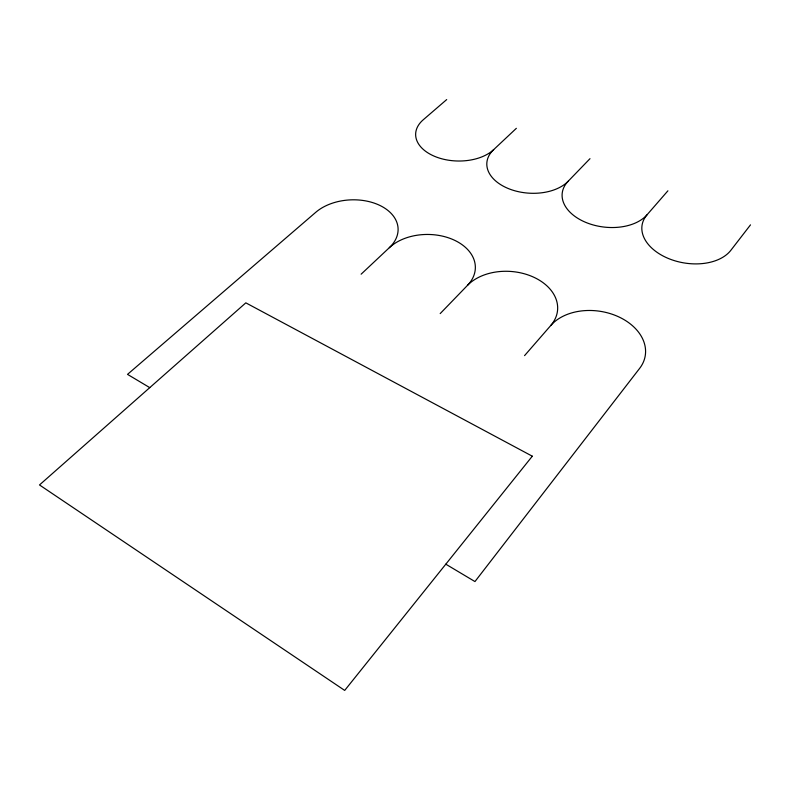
<?xml version="1.0" encoding="UTF-8"?>
<svg xmlns="http://www.w3.org/2000/svg" width="790" height="790" viewBox="0 0 790 790"><rect width="100%" height="100%" fill="white"/><g stroke="black" fill="none" stroke-linecap="round" stroke-linejoin="round"><path stroke-width="1.19" d="M750.5 224.864L730.869 250.282A47.143 30.208 10 0 1 667.856 258.261A47.143 30.208 10 0 1 647.099 214.732L667.906 190.805M524.56 355.628L550.739 325.529A51.281 36.804 8.8 0 1 619.548 317.254A51.281 36.804 8.8 0 1 639.643 368.367L474.958 581.568L445.807 564.179M440.198 313.591L467.463 285.397A49.237 34.75 4.3 0 1 534.633 277.636A49.237 34.75 4.3 0 1 550.739 325.529M516.364 128.316L493.671 149.636A43.707 27.314 3.9 0 0 507.723 188.297A43.707 27.314 3.9 0 0 568.168 181.246L589.992 158.672M361.129 274.189L389.292 247.724A47.578 32.696 0.6 0 1 454.892 240.427A47.578 32.696 0.6 0 1 467.463 285.397M446.696 99.58L423.262 119.764A42.364 25.892 1.4 0 0 434.461 156.282A42.364 25.892 1.4 0 0 493.671 149.636M149.754 387.633L127.516 374.371L315.773 212.293A46.205 30.711 -2.4 0 1 379.872 205.43A46.205 30.711 -2.4 0 1 389.292 247.724M647.099 214.732A45.277 28.756 6.8 0 1 585.39 222.227A45.277 28.756 6.8 0 1 568.168 181.246M532.302 456.195L344.697 690.42L39.5 484.951L245.828 302.847L532.302 456.195"/></g></svg>
